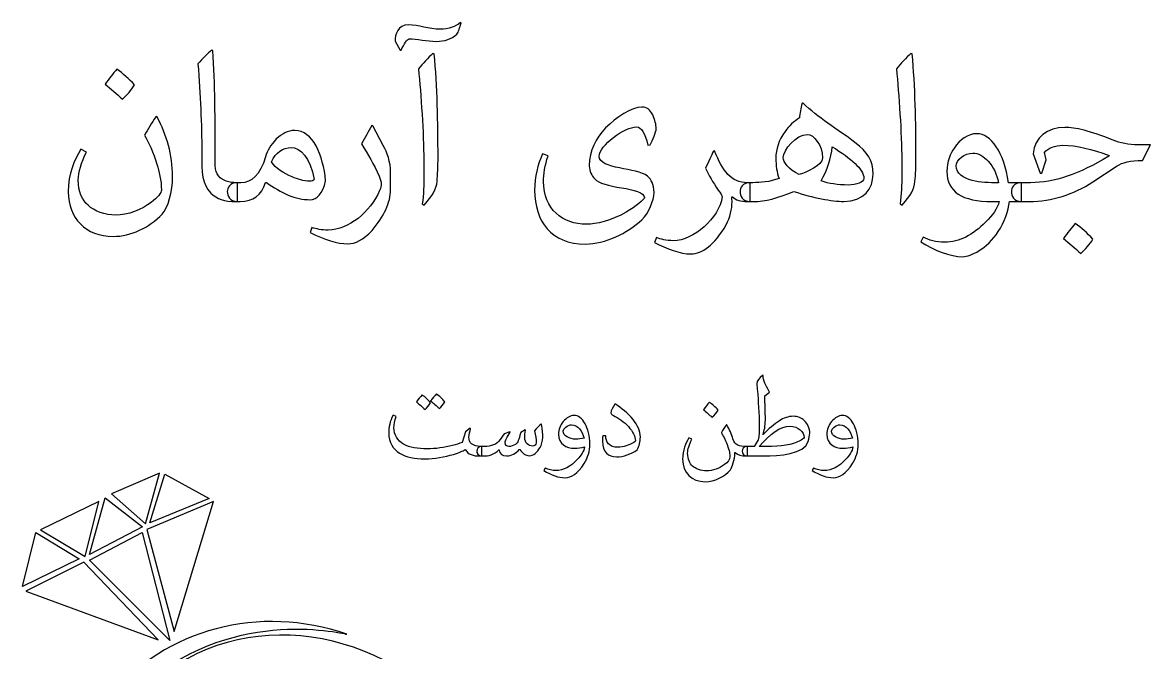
# Model space of a CAD drawing. Header units: millimetres. Extents: x -16 to 19.5, y -17.4 to 19.4.
# Drawn here: x -16.03 to 18.44, y 0.15 to 19.39 of the extents above; entities that cross this region are included whole.
import ezdxf

# ---------------------------------------------------------------- set-up
doc = ezdxf.new("R2010")
doc.units = ezdxf.units.MM
doc.header["$MEASUREMENT"] = 0
doc.layers.add('Layer 1', color=7, linetype='Continuous')

msp = doc.modelspace()

# ---------------------------------------------------------------- linework, layer by layer
at = {"layer": 'Layer 1', "color": 250}
for points, knots in [([(-2.6212, 19.3684), (-2.666, 19.2428), (-2.7062, 19.1126), (-2.751, 19.0322), (-2.9214, 18.8886), (-3.1277, 18.8167), (-3.3789, 18.8167), (-3.6615, 18.8167), (-3.9843, 18.8932), (-4.2083, 18.8932), (-4.2803, 18.8932), (-4.3607, 18.7316), (-4.4595, 18.5478), (-4.4595, 18.5478), (-4.4909, 18.5478), (-4.4909, 18.5478), (-4.4909, 18.5478), (-4.6433, 18.8212), (-4.6433, 18.8212), (-4.6433, 19.0322), (-4.5537, 19.319), (-4.2355, 19.319), (-3.9257, 19.319), (-3.6029, 19.1846), (-3.2625, 19.1846), (-3.1411, 19.1846), (-3.0201, 19.198), (-2.8946, 19.2474), (-2.8141, 19.2788), (-2.7242, 19.3282), (-2.6434, 19.3906), (-2.6434, 19.3906), (-2.6212, 19.3684), (-2.6212, 19.3684)], [0, 0, 0, 0, 0.0909091, 0.0909091, 0.0909091, 0.1818182, 0.1818182, 0.1818182, 0.2727273, 0.2727273, 0.2727273, 0.3636364, 0.3636364, 0.3636364, 0.4545455, 0.4545455, 0.4545455, 0.5454545, 0.5454545, 0.5454545, 0.6363636, 0.6363636, 0.6363636, 0.7272727, 0.7272727, 0.7272727, 0.8181818, 0.8181818, 0.8181818, 0.9090909, 0.9090909, 0.9090909, 1, 1, 1, 1]), ([(-9.4558, 13.9248), (-9.4558, 13.9248), (-9.5052, 13.9248), (-9.5052, 13.9248), (-9.8593, 13.9248), (-10.0879, 13.9968), (-10.2717, 14.1806), (-10.5451, 14.4586), (-10.5497, 14.7768), (-10.5497, 15.4361), (-10.5497, 16.2877), (-10.5991, 17.1803), (-10.6665, 18.1306), (-10.5141, 18.2968), (-10.3748, 18.4446), (-10.2449, 18.5476), (-10.2449, 18.5476), (-10.2135, 18.53), (-10.2135, 18.53), (-10.1419, 17.5479), (-10.1419, 16.3865), (-10.1419, 15.2834), (-10.1419, 15.2834), (-10.1419, 15.028), (-10.1419, 15.028), (-10.1419, 14.7408), (-9.9803, 14.611), (-9.8054, 14.5482), (-9.6932, 14.5076), (-9.5768, 14.4988), (-9.5186, 14.4988), (-9.5186, 14.4988), (-9.4558, 14.4988), (-9.4558, 14.4988), (-9.4558, 14.4988), (-9.4558, 13.9248), (-9.4558, 13.9248)], [0, 0, 0, 0, 0.0833333, 0.0833333, 0.0833333, 0.1666667, 0.1666667, 0.1666667, 0.25, 0.25, 0.25, 0.3333333, 0.3333333, 0.3333333, 0.4166667, 0.4166667, 0.4166667, 0.5, 0.5, 0.5, 0.5833333, 0.5833333, 0.5833333, 0.6666667, 0.6666667, 0.6666667, 0.75, 0.75, 0.75, 0.8333333, 0.8333333, 0.8333333, 0.9166667, 0.9166667, 0.9166667, 1, 1, 1, 1]), ([(-3.8139, 13.8485), (-3.7691, 14.1311), (-3.7645, 14.4496), (-3.7645, 14.7452), (-3.7645, 14.7452), (-3.7645, 15.1848), (-3.7645, 15.1848), (-3.7645, 16.0054), (-3.8541, 17.1981), (-3.9257, 17.9739), (-3.8005, 18.1351), (-3.6255, 18.3238), (-3.4865, 18.4494), (-3.4865, 18.4494), (-3.4463, 18.4357), (-3.4463, 18.4357), (-3.3518, 17.4581), (-3.3295, 16.3239), (-3.3295, 15.279), (-3.3295, 15.0056), (-3.3384, 14.7364), (-3.3609, 14.5392), (-3.3743, 14.2926), (-3.4953, 14.1043), (-3.7553, 13.8171), (-3.7553, 13.8171), (-3.8139, 13.8485), (-3.8139, 13.8485)], [0, 0, 0, 0, 0.1111111, 0.1111111, 0.1111111, 0.2222222, 0.2222222, 0.2222222, 0.3333333, 0.3333333, 0.3333333, 0.4444444, 0.4444444, 0.4444444, 0.5555556, 0.5555556, 0.5555556, 0.6666667, 0.6666667, 0.6666667, 0.7777778, 0.7777778, 0.7777778, 0.8888889, 0.8888889, 0.8888889, 1, 1, 1, 1]), ([(10.7931, 13.8485), (10.8379, 14.1311), (10.8424, 14.4496), (10.8424, 14.7452), (10.8424, 14.7452), (10.8424, 15.1848), (10.8424, 15.1848), (10.8424, 16.0054), (10.7528, 17.1981), (10.6809, 17.9739), (10.8065, 18.1351), (10.9811, 18.3238), (11.1204, 18.4494), (11.1204, 18.4494), (11.1606, 18.4357), (11.1606, 18.4357), (11.2548, 17.4581), (11.2771, 16.3239), (11.2771, 15.279), (11.2771, 15.0056), (11.2682, 14.7364), (11.2457, 14.5392), (11.2323, 14.2926), (11.1113, 14.1043), (10.8513, 13.8171), (10.8513, 13.8171), (10.7931, 13.8485), (10.7931, 13.8485)], [0, 0, 0, 0, 0.1111111, 0.1111111, 0.1111111, 0.2222222, 0.2222222, 0.2222222, 0.3333333, 0.3333333, 0.3333333, 0.4444444, 0.4444444, 0.4444444, 0.5555556, 0.5555556, 0.5555556, 0.6666667, 0.6666667, 0.6666667, 0.7777778, 0.7777778, 0.7777778, 0.8888889, 0.8888889, 0.8888889, 1, 1, 1, 1]), ([(-13.1423, 17.9694), (-12.9585, 17.8349), (-12.779, 17.6734), (-12.6043, 17.4896), (-12.7028, 17.3284), (-12.8238, 17.1802), (-12.9762, 17.0504), (-13.1511, 17.2162), (-13.3261, 17.3594), (-13.5053, 17.5122), (-13.3843, 17.6734), (-13.2633, 17.8304), (-13.1423, 17.9694)], [0, 0, 0, 0, 0.25, 0.25, 0.25, 0.5, 0.5, 0.5, 0.75, 0.75, 0.75, 1, 1, 1, 1]), ([(6.2947, 14.4989), (6.5145, 14.4989), (6.815, 14.5211), (7.093, 14.6287), (7.0214, 14.8171), (6.9946, 15.0323), (6.9946, 15.2429), (6.9946, 15.5167), (7.0796, 15.7858), (7.2768, 16.0592), (7.4024, 16.2296), (7.5414, 16.3774), (7.7164, 16.4762), (7.7298, 16.6198), (7.7566, 16.7722), (7.7972, 16.9246), (7.7972, 16.9246), (7.8331, 16.9246), (7.8331, 16.9246), (8.2589, 16.5076), (8.8911, 16.122), (9.4111, 15.7276), (9.8016, 15.4316), (9.9671, 15.1625), (9.9671, 14.7635), (9.9671, 14.3193), (9.6891, 13.9249), (9.0749, 13.9249), (8.7027, 13.9249), (8.1334, 14.0413), (7.546, 14.2297), (7.0482, 14.0234), (6.6626, 13.9249), (6.3173, 13.9249), (6.3173, 13.9249), (6.2142, 13.9249), (6.2142, 13.9249), (5.9676, 13.9249), (5.9003, 14.1041), (5.9003, 14.2251), (5.9003, 14.3327), (5.9719, 14.4989), (6.2142, 14.4989), (6.2142, 14.4989), (6.2947, 14.4989), (6.2947, 14.4989)], [0, 0, 0, 0, 0.0666667, 0.0666667, 0.0666667, 0.1333333, 0.1333333, 0.1333333, 0.2, 0.2, 0.2, 0.2666667, 0.2666667, 0.2666667, 0.3333333, 0.3333333, 0.3333333, 0.4, 0.4, 0.4, 0.4666667, 0.4666667, 0.4666667, 0.5333333, 0.5333333, 0.5333333, 0.6, 0.6, 0.6, 0.6666667, 0.6666667, 0.6666667, 0.7333333, 0.7333333, 0.7333333, 0.8, 0.8, 0.8, 0.8666667, 0.8666667, 0.8666667, 0.9333333, 0.9333333, 0.9333333, 1, 1, 1, 1]), ([(3.0874, 15.6422), (3.0024, 16.0235), (2.8726, 16.2027), (2.7466, 16.2027), (2.5498, 16.2027), (2.2714, 16.0726), (2.034, 15.8845), (1.7829, 15.687), (1.5945, 15.4672), (1.5945, 15.306), (1.5945, 14.907), (2.76, 14.956), (3.074, 14.7006), (3.1908, 14.593), (3.2712, 14.4494), (3.2712, 14.1983), (3.2712, 13.9605), (3.11, 13.5661), (2.9036, 13.3689), (2.4644, 12.9561), (1.7783, 12.6245), (1.173, 12.6245), (0.128, 12.6245), (-0.3785, 13.3283), (-0.3785, 14.2699), (-0.3785, 14.6869), (-0.2844, 15.046), (-0.1408, 15.3776), (-0.1408, 15.3776), (0.0342, 15.3194), (0.0342, 15.3194), (-0.0646, 15.0188), (-0.1048, 14.7634), (-0.1048, 14.5345), (-0.1048, 13.6871), (0.4734, 13.2299), (1.2135, 13.2299), (1.4915, 13.2299), (1.9709, 13.3375), (2.4238, 13.6021), (2.711, 13.7725), (2.9798, 13.9831), (2.9798, 14.0505), (2.9798, 14.1849), (2.6528, 14.2882), (2.2806, 14.3418), (1.8858, 14.4001), (1.5765, 14.4854), (1.4601, 14.6152), (1.3659, 14.7186), (1.294, 14.8438), (1.294, 15.0188), (1.294, 15.4718), (1.4869, 15.8528), (1.7917, 16.1714), (2.1056, 16.4941), (2.5946, 16.8081), (2.9036, 16.8081), (3.0472, 16.8081), (3.1505, 16.7365), (3.231, 16.5703), (3.3026, 16.4179), (3.3386, 16.2698), (3.3386, 16.1488), (3.3386, 16.0412), (3.231, 15.808), (3.1548, 15.651), (3.1548, 15.651), (3.0874, 15.6422), (3.0874, 15.6422)], [0, 0, 0, 0, 0.0434783, 0.0434783, 0.0434783, 0.0869565, 0.0869565, 0.0869565, 0.1304348, 0.1304348, 0.1304348, 0.173913, 0.173913, 0.173913, 0.2173913, 0.2173913, 0.2173913, 0.2608696, 0.2608696, 0.2608696, 0.3043478, 0.3043478, 0.3043478, 0.3478261, 0.3478261, 0.3478261, 0.3913043, 0.3913043, 0.3913043, 0.4347826, 0.4347826, 0.4347826, 0.4782609, 0.4782609, 0.4782609, 0.5217391, 0.5217391, 0.5217391, 0.5652174, 0.5652174, 0.5652174, 0.6086957, 0.6086957, 0.6086957, 0.6521739, 0.6521739, 0.6521739, 0.6956522, 0.6956522, 0.6956522, 0.7391304, 0.7391304, 0.7391304, 0.7826087, 0.7826087, 0.7826087, 0.826087, 0.826087, 0.826087, 0.8695652, 0.8695652, 0.8695652, 0.9130435, 0.9130435, 0.9130435, 0.9565217, 0.9565217, 0.9565217, 1, 1, 1, 1]), ([(-11.9224, 16.5212), (-11.6134, 15.9335), (-11.443, 15.3641), (-11.443, 14.6825), (-11.443, 14.2341), (-11.582, 13.7276), (-11.7612, 13.5392), (-12.1468, 13.131), (-12.7253, 12.8576), (-13.2542, 12.8576), (-14.0973, 12.8576), (-14.6311, 13.4182), (-14.6311, 14.2162), (-14.6311, 14.7859), (-14.4515, 15.1803), (-14.2451, 15.5211), (-14.2451, 15.5211), (-14.0751, 15.4269), (-14.0751, 15.4269), (-14.2275, 15.1397), (-14.3259, 14.7947), (-14.3259, 14.5887), (-14.3259, 14.2073), (-14.2007, 13.9696), (-14.0257, 13.8083), (-13.8327, 13.6288), (-13.5145, 13.5078), (-13.1783, 13.5078), (-12.8192, 13.5078), (-12.3754, 13.6782), (-12.0928, 13.8979), (-11.8956, 14.0503), (-11.7834, 14.1848), (-11.7834, 14.2701), (-11.7834, 14.5795), (-11.8554, 14.8395), (-11.9224, 15.0639), (-12.0304, 15.4181), (-12.156, 15.7137), (-12.2992, 15.9472), (-12.1916, 16.1353), (-12.084, 16.3236), (-11.9538, 16.512), (-11.9538, 16.512), (-11.9224, 16.5212), (-11.9224, 16.5212)], [0, 0, 0, 0, 0.0666667, 0.0666667, 0.0666667, 0.1333333, 0.1333333, 0.1333333, 0.2, 0.2, 0.2, 0.2666667, 0.2666667, 0.2666667, 0.3333333, 0.3333333, 0.3333333, 0.4, 0.4, 0.4, 0.4666667, 0.4666667, 0.4666667, 0.5333333, 0.5333333, 0.5333333, 0.6, 0.6, 0.6, 0.6666667, 0.6666667, 0.6666667, 0.7333333, 0.7333333, 0.7333333, 0.8, 0.8, 0.8, 0.8666667, 0.8666667, 0.8666667, 0.9333333, 0.9333333, 0.9333333, 1, 1, 1, 1]), ([(-5.3209, 16.2385), (-5.3209, 16.2385), (-5.0024, 15.6332), (-5.0024, 15.6332), (-4.886, 15.4088), (-4.7784, 15.1668), (-4.7784, 14.7812), (-4.7784, 14.7812), (-4.7784, 14.288), (-4.7784, 14.288), (-4.7784, 13.889), (-4.9935, 13.4629), (-5.3432, 13.0413), (-5.6169, 12.7545), (-5.8589, 12.6335), (-6.0833, 12.6335), (-6.4149, 12.6335), (-6.7962, 12.7545), (-7.2355, 12.9785), (-7.2355, 12.9785), (-7.1864, 13.1309), (-7.1864, 13.1309), (-7.0474, 13.0861), (-6.8858, 13.0505), (-6.6883, 13.0505), (-6.0561, 13.0551), (-5.4105, 13.5976), (-5.1146, 14.2612), (-5.0786, 14.3374), (-5.0652, 14.409), (-5.0652, 14.4584), (-5.0652, 14.5346), (-5.1011, 14.62), (-5.128, 14.6958), (-5.2895, 15.055), (-5.4687, 15.382), (-5.6663, 15.6825), (-5.5629, 15.8755), (-5.4599, 16.0593), (-5.3477, 16.2431), (-5.3477, 16.2431), (-5.3209, 16.2385), (-5.3209, 16.2385)], [0, 0, 0, 0, 0.0714286, 0.0714286, 0.0714286, 0.1428571, 0.1428571, 0.1428571, 0.2142857, 0.2142857, 0.2142857, 0.2857143, 0.2857143, 0.2857143, 0.3571429, 0.3571429, 0.3571429, 0.4285714, 0.4285714, 0.4285714, 0.5, 0.5, 0.5, 0.5714286, 0.5714286, 0.5714286, 0.6428571, 0.6428571, 0.6428571, 0.7142857, 0.7142857, 0.7142857, 0.7857143, 0.7857143, 0.7857143, 0.8571429, 0.8571429, 0.8571429, 0.9285714, 0.9285714, 0.9285714, 1, 1, 1, 1]), ([(-9.357, 14.4989), (-9.025, 14.4989), (-8.765, 14.7275), (-8.6034, 15.2926), (-8.5544, 15.4718), (-8.4376, 15.6556), (-8.2718, 15.8348), (-8.106, 15.9872), (-7.9219, 16.0952), (-7.7067, 16.0952), (-7.1599, 16.0952), (-6.8371, 15.3417), (-6.7651, 14.5571), (-6.8593, 14.1489), (-7.0251, 13.9785), (-7.2406, 13.9785), (-7.6844, 13.9785), (-8.1282, 14.1803), (-8.5724, 14.5077), (-8.5724, 14.5077), (-8.6034, 14.5077), (-8.6034, 14.5077), (-8.7202, 14.1129), (-8.976, 13.9249), (-9.3792, 13.9249), (-9.3792, 13.9249), (-9.4557, 13.9249), (-9.4557, 13.9249), (-9.7023, 13.9249), (-9.7693, 14.1041), (-9.7693, 14.2251), (-9.7693, 14.3327), (-9.6977, 14.4989), (-9.4557, 14.4989), (-9.4557, 14.4989), (-9.357, 14.4989), (-9.357, 14.4989)], [0, 0, 0, 0, 0.0833333, 0.0833333, 0.0833333, 0.1666667, 0.1666667, 0.1666667, 0.25, 0.25, 0.25, 0.3333333, 0.3333333, 0.3333333, 0.4166667, 0.4166667, 0.4166667, 0.5, 0.5, 0.5, 0.5833333, 0.5833333, 0.5833333, 0.6666667, 0.6666667, 0.6666667, 0.75, 0.75, 0.75, 0.8333333, 0.8333333, 0.8333333, 0.9166667, 0.9166667, 0.9166667, 1, 1, 1, 1]), ([(8.4205, 15.2609), (8.4205, 15.6377), (8.1513, 15.9739), (7.9584, 15.9739), (7.6222, 15.9739), (7.2182, 15.4987), (7.2182, 15.2655), (7.2182, 15.1219), (7.3844, 14.9113), (7.7118, 14.7455), (7.9316, 14.8217), (8.4205, 15.0147), (8.4205, 15.2609)], [0, 0, 0, 0, 0.25, 0.25, 0.25, 0.5, 0.5, 0.5, 0.75, 0.75, 0.75, 1, 1, 1, 1]), ([(14.5062, 14.4988), (14.5062, 14.4988), (14.5062, 13.9248), (14.5062, 13.9248), (14.5062, 13.9248), (14.1337, 13.9248), (14.1337, 13.9248), (14.1115, 13.6422), (13.9813, 13.288), (13.7929, 13.0058), (13.4479, 12.4809), (12.9501, 12.2389), (12.7127, 12.2389), (12.3046, 12.2389), (11.8516, 12.4273), (11.4212, 12.6915), (11.4212, 12.6915), (11.4971, 12.8396), (11.4971, 12.8396), (11.6724, 12.7455), (11.8876, 12.6781), (12.1567, 12.6781), (12.6094, 12.6781), (13.0175, 12.9024), (13.4031, 13.2972), (13.6183, 13.5166), (13.7661, 13.6962), (13.8243, 13.9248), (13.8243, 13.9248), (13.6049, 13.9248), (13.6049, 13.9248), (12.6898, 13.9248), (12.2238, 14.2162), (12.2238, 14.8441), (12.2238, 15.1489), (12.3222, 15.3821), (12.4524, 15.5659), (12.6228, 15.8125), (12.8605, 15.9963), (13.1428, 15.9963), (13.5552, 15.9963), (13.9813, 15.4181), (14.1069, 14.4988), (14.1069, 14.4988), (14.5062, 14.4988), (14.5062, 14.4988)], [0, 0, 0, 0, 0.0666667, 0.0666667, 0.0666667, 0.1333333, 0.1333333, 0.1333333, 0.2, 0.2, 0.2, 0.2666667, 0.2666667, 0.2666667, 0.3333333, 0.3333333, 0.3333333, 0.4, 0.4, 0.4, 0.4666667, 0.4666667, 0.4666667, 0.5333333, 0.5333333, 0.5333333, 0.6, 0.6, 0.6, 0.6666667, 0.6666667, 0.6666667, 0.7333333, 0.7333333, 0.7333333, 0.8, 0.8, 0.8, 0.8666667, 0.8666667, 0.8666667, 0.9333333, 0.9333333, 0.9333333, 1, 1, 1, 1]), ([(14.78, 14.4988), (15.5064, 14.4988), (16.2508, 14.7545), (17.1743, 15.3105), (17.1743, 15.3105), (17.1789, 15.3285), (17.1789, 15.3285), (16.6586, 15.5211), (16.1837, 15.6421), (15.771, 15.6421), (15.5156, 15.6421), (15.3272, 15.5613), (15.2013, 15.4177), (15.2013, 15.4177), (15.2556, 15.1937), (15.2556, 15.1937), (15.2556, 15.1937), (15.1208, 14.7902), (15.1208, 14.7902), (15.1208, 14.7902), (15.076, 14.7902), (15.076, 14.7902), (15.076, 14.7902), (14.8562, 15.3821), (14.8562, 15.3821), (14.8919, 15.8799), (15.2912, 16.1893), (15.8296, 16.1893), (16.1298, 16.1893), (16.6004, 16.0817), (17.3003, 15.7991), (17.5151, 15.7137), (17.7843, 15.6601), (18.0665, 15.6555), (18.0665, 15.6555), (18.4302, 15.6601), (18.4302, 15.6601), (18.4302, 15.6601), (18.4436, 15.6513), (18.4436, 15.6513), (18.4436, 15.6513), (18.2059, 15.1803), (18.2059, 15.1803), (17.8294, 15.1895), (17.5783, 15.1087), (17.4301, 15.0145), (17.4301, 15.0145), (16.6815, 14.5256), (16.6815, 14.5256), (16.0804, 14.1354), (15.439, 13.9248), (14.7398, 13.9248), (14.7398, 13.9248), (14.5066, 13.9248), (14.5066, 13.9248), (14.2597, 13.9248), (14.1927, 14.104), (14.1927, 14.2254), (14.1927, 14.333), (14.2643, 14.4988), (14.5066, 14.4988), (14.5066, 14.4988), (14.78, 14.4988), (14.78, 14.4988)], [0, 0, 0, 0, 0.047619, 0.047619, 0.047619, 0.0952381, 0.0952381, 0.0952381, 0.1428571, 0.1428571, 0.1428571, 0.1904762, 0.1904762, 0.1904762, 0.2380952, 0.2380952, 0.2380952, 0.2857143, 0.2857143, 0.2857143, 0.3333333, 0.3333333, 0.3333333, 0.3809524, 0.3809524, 0.3809524, 0.4285714, 0.4285714, 0.4285714, 0.4761905, 0.4761905, 0.4761905, 0.5238095, 0.5238095, 0.5238095, 0.5714286, 0.5714286, 0.5714286, 0.6190476, 0.6190476, 0.6190476, 0.6666667, 0.6666667, 0.6666667, 0.7142857, 0.7142857, 0.7142857, 0.7619048, 0.7619048, 0.7619048, 0.8095238, 0.8095238, 0.8095238, 0.8571429, 0.8571429, 0.8571429, 0.9047619, 0.9047619, 0.9047619, 0.952381, 0.952381, 0.952381, 1, 1, 1, 1]), ([(-7.7874, 14.6781), (-7.6171, 14.6065), (-7.4333, 14.5479), (-7.254, 14.5479), (-7.1867, 14.5479), (-7.1285, 14.5571), (-7.1105, 14.5973), (-7.2406, 15.2743), (-7.5366, 15.5748), (-7.8188, 15.5748), (-8.0743, 15.5748), (-8.2898, 15.4316), (-8.4196, 15.1353), (-8.2852, 14.9338), (-8.0566, 14.7903), (-7.7874, 14.6781)], [0, 0, 0, 0, 0.2, 0.2, 0.2, 0.4, 0.4, 0.4, 0.6, 0.6, 0.6, 0.8, 0.8, 0.8, 1, 1, 1, 1]), ([(9.2093, 14.4269), (9.4605, 14.4269), (9.6849, 14.5123), (9.6849, 14.6287), (9.6849, 14.9201), (9.2859, 15.2387), (8.7207, 15.5975), (8.6851, 15.2387), (8.5726, 14.8979), (8.3757, 14.5525), (8.6174, 14.4717), (8.8819, 14.4269), (9.2093, 14.4269)], [0, 0, 0, 0, 0.25, 0.25, 0.25, 0.5, 0.5, 0.5, 0.75, 0.75, 0.75, 1, 1, 1, 1]), ([(5.1238, 15.4673), (5.3796, 14.8528), (5.6128, 14.4986), (6.1327, 14.4986), (6.1327, 14.4986), (6.2135, 14.4986), (6.2135, 14.4986), (6.2135, 14.4986), (6.2135, 13.9247), (6.2135, 13.9247), (6.2135, 13.9247), (6.1193, 13.9247), (6.1193, 13.9247), (5.9221, 13.9247), (5.7786, 13.9652), (5.6664, 14.0682), (5.6664, 14.0682), (5.6484, 14.0682), (5.6484, 14.0682), (5.653, 14.0146), (5.6576, 13.9606), (5.6576, 13.9112), (5.6576, 13.7006), (5.5993, 13.4315), (5.4783, 13.2163), (5.1238, 12.5933), (4.7382, 12.3241), (4.4066, 12.3241), (4.0704, 12.3241), (3.6577, 12.4765), (3.2855, 12.6737), (3.2855, 12.6737), (3.3525, 12.8261), (3.3525, 12.8261), (3.4739, 12.7679), (3.6397, 12.7277), (3.8683, 12.7277), (4.4694, 12.7277), (5.2586, 13.4092), (5.357, 14.0728), (5.3348, 14.1264), (5.2942, 14.1984), (5.236, 14.2746), (5.061, 14.5212), (4.9492, 14.7276), (4.8458, 14.9428), (4.9358, 15.1491), (5.0162, 15.3149), (5.0924, 15.4628), (5.0924, 15.4628), (5.1238, 15.4673), (5.1238, 15.4673)], [0, 0, 0, 0, 0.0588235, 0.0588235, 0.0588235, 0.1176471, 0.1176471, 0.1176471, 0.1764706, 0.1764706, 0.1764706, 0.2352941, 0.2352941, 0.2352941, 0.2941176, 0.2941176, 0.2941176, 0.3529412, 0.3529412, 0.3529412, 0.4117647, 0.4117647, 0.4117647, 0.4705882, 0.4705882, 0.4705882, 0.5294118, 0.5294118, 0.5294118, 0.5882353, 0.5882353, 0.5882353, 0.6470588, 0.6470588, 0.6470588, 0.7058824, 0.7058824, 0.7058824, 0.7647059, 0.7647059, 0.7647059, 0.8235294, 0.8235294, 0.8235294, 0.8823529, 0.8823529, 0.8823529, 0.9411765, 0.9411765, 0.9411765, 1, 1, 1, 1]), ([(13.4881, 15.1535), (13.3449, 15.3151), (13.1787, 15.4043), (13.0129, 15.4043), (12.7618, 15.4043), (12.5064, 15.1895), (12.5064, 15.0099), (12.5064, 14.7813), (12.717, 14.6466), (12.9953, 14.5658), (13.2415, 14.4988), (13.5104, 14.4988), (13.8021, 14.4988), (13.7527, 14.7499), (13.6409, 14.9874), (13.4881, 15.1535)], [0, 0, 0, 0, 0.2, 0.2, 0.2, 0.4, 0.4, 0.4, 0.6, 0.6, 0.6, 0.8, 0.8, 0.8, 1, 1, 1, 1]), ([(16.1478, 13.2566), (16.3316, 13.1222), (16.5108, 12.9607), (16.6857, 12.7769), (16.587, 12.6156), (16.466, 12.4675), (16.3136, 12.3376), (16.1389, 12.5035), (15.964, 12.6467), (15.7844, 12.7994), (15.9054, 12.9607), (16.0264, 13.1176), (16.1478, 13.2566)], [0, 0, 0, 0, 0.25, 0.25, 0.25, 0.5, 0.5, 0.5, 0.75, 0.75, 0.75, 1, 1, 1, 1]), ([(6.3309, 6.4403), (6.3309, 6.4403), (6.453, 6.646), (6.453, 6.646), (6.4822, 6.7614), (6.4872, 6.863), (6.4872, 7.0958), (6.4872, 7.4034), (6.4554, 7.8758), (6.43, 8.1337), (6.4237, 8.2039), (6.4166, 8.285), (6.4166, 8.3552), (6.4166, 8.4568), (6.4801, 8.5291), (6.593, 8.6152), (6.593, 8.6152), (6.6089, 8.5993), (6.6089, 8.5993), (6.6089, 8.4684), (6.6745, 8.3055), (6.8012, 8.1044), (6.8012, 8.1044), (6.654, 7.989), (6.654, 7.989), (6.6653, 7.7449), (6.6745, 7.5008), (6.6745, 7.2563), (6.6745, 7.0577), (6.6452, 6.9243), (6.5955, 6.8044), (6.5955, 6.8044), (6.6047, 6.8044), (6.6047, 6.8044), (6.7715, 6.9737), (6.9525, 7.1321), (7.1021, 7.227), (7.2284, 7.3064), (7.3801, 7.3628), (7.5268, 7.3628), (7.6556, 7.3628), (7.7822, 7.3131), (7.8637, 7.2362), (7.9678, 7.1388), (8.0331, 7.0009), (8.0331, 6.8361), (8.0331, 6.7931), (8.0062, 6.6823), (7.9812, 6.5963), (7.8683, 6.205), (7.0791, 6.1511), (6.6318, 6.1511), (6.6318, 6.1511), (6.1228, 6.1511), (6.1228, 6.1511), (5.9986, 6.1511), (5.9647, 6.2414), (5.9647, 6.3024), (5.9647, 6.3567), (6.0011, 6.4403), (6.1228, 6.4403), (6.1228, 6.4403), (6.3309, 6.4403), (6.3309, 6.4403)], [0, 0, 0, 0, 0.047619, 0.047619, 0.047619, 0.0952381, 0.0952381, 0.0952381, 0.1428571, 0.1428571, 0.1428571, 0.1904762, 0.1904762, 0.1904762, 0.2380952, 0.2380952, 0.2380952, 0.2857143, 0.2857143, 0.2857143, 0.3333333, 0.3333333, 0.3333333, 0.3809524, 0.3809524, 0.3809524, 0.4285714, 0.4285714, 0.4285714, 0.4761905, 0.4761905, 0.4761905, 0.5238095, 0.5238095, 0.5238095, 0.5714286, 0.5714286, 0.5714286, 0.6190476, 0.6190476, 0.6190476, 0.6666667, 0.6666667, 0.6666667, 0.7142857, 0.7142857, 0.7142857, 0.7619048, 0.7619048, 0.7619048, 0.8095238, 0.8095238, 0.8095238, 0.8571429, 0.8571429, 0.8571429, 0.9047619, 0.9047619, 0.9047619, 0.952381, 0.952381, 0.952381, 1, 1, 1, 1]), ([(-3.727, 7.5686), (-3.8198, 7.6568), (-3.9009, 7.7291), (-3.9916, 7.8036), (-3.9326, 7.8851), (-3.8695, 7.9595), (-3.8127, 8.0184), (-3.7203, 7.9461), (-3.6434, 7.8713), (-3.5552, 7.7764), (-3.6183, 7.6861), (-3.6638, 7.6272), (-3.727, 7.5686)], [0, 0, 0, 0, 0.25, 0.25, 0.25, 0.5, 0.5, 0.5, 0.75, 0.75, 0.75, 1, 1, 1, 1]), ([(-3.2906, 7.5979), (-3.3834, 7.6861), (-3.4649, 7.7584), (-3.5552, 7.8332), (-3.4963, 7.9143), (-3.4331, 7.9891), (-3.3767, 8.0477), (-3.2839, 7.9754), (-3.207, 7.9009), (-3.1188, 7.8057), (-3.1819, 7.7154), (-3.2274, 7.6568), (-3.2906, 7.5979)], [0, 0, 0, 0, 0.25, 0.25, 0.25, 0.5, 0.5, 0.5, 0.75, 0.75, 0.75, 1, 1, 1, 1]), ([(1.7956, 6.7659), (1.8026, 6.5715), (1.8837, 6.4177), (2.1666, 6.4177), (2.343, 6.4177), (2.4919, 6.472), (2.657, 6.5648), (2.6863, 6.5807), (2.7021, 6.6008), (2.7021, 6.6188), (2.7021, 6.7412), (2.6231, 6.9014), (2.4898, 7.0485), (2.361, 7.1864), (2.1888, 7.3085), (2.0283, 7.39), (1.974, 7.4171), (1.956, 7.4464), (1.956, 7.4736), (1.956, 7.53), (2.0195, 7.6479), (2.0714, 7.7311), (2.0714, 7.7311), (2.0894, 7.7336), (2.0894, 7.7336), (2.2728, 7.6203), (2.4785, 7.4531), (2.6298, 7.2658), (2.7677, 7.0936), (2.8535, 6.9197), (2.8535, 6.7296), (2.8535, 6.5895), (2.8171, 6.4562), (2.7586, 6.3341), (2.5575, 6.2142), (2.343, 6.1239), (2.1303, 6.1239), (1.8724, 6.1239), (1.6961, 6.266), (1.6961, 6.6008), (1.6961, 6.6371), (1.6961, 6.6936), (1.7074, 6.7659), (1.7074, 6.7659), (1.7956, 6.7659), (1.7956, 6.7659)], [0, 0, 0, 0, 0.0666667, 0.0666667, 0.0666667, 0.1333333, 0.1333333, 0.1333333, 0.2, 0.2, 0.2, 0.2666667, 0.2666667, 0.2666667, 0.3333333, 0.3333333, 0.3333333, 0.4, 0.4, 0.4, 0.4666667, 0.4666667, 0.4666667, 0.5333333, 0.5333333, 0.5333333, 0.6, 0.6, 0.6, 0.6666667, 0.6666667, 0.6666667, 0.7333333, 0.7333333, 0.7333333, 0.8, 0.8, 0.8, 0.8666667, 0.8666667, 0.8666667, 0.9333333, 0.9333333, 0.9333333, 1, 1, 1, 1]), ([(4.9639, 7.7946), (5.0567, 7.7269), (5.1474, 7.6454), (5.2356, 7.5526), (5.1855, 7.4711), (5.1244, 7.3967), (5.0475, 7.3311), (4.9593, 7.4147), (4.8711, 7.487), (4.7808, 7.5639), (4.8419, 7.6454), (4.9029, 7.7244), (4.9639, 7.7946)], [0, 0, 0, 0, 0.25, 0.25, 0.25, 0.5, 0.5, 0.5, 0.75, 0.75, 0.75, 1, 1, 1, 1]), ([(-1.986, 6.1508), (-1.986, 6.1508), (-2.0382, 6.1508), (-2.0382, 6.1508), (-2.2598, 6.1508), (-2.4132, 6.1938), (-2.4993, 6.3477), (-2.5737, 6.3025), (-2.6891, 6.2482), (-2.8521, 6.2009), (-3.1142, 6.124), (-3.449, 6.0605), (-3.7291, 6.0605), (-4.0388, 6.0605), (-4.3055, 6.1081), (-4.5045, 6.2348), (-4.7059, 6.3635), (-4.8368, 6.5713), (-4.8368, 6.8475), (-4.8368, 7.0306), (-4.8008, 7.2113), (-4.7035, 7.3943), (-4.7035, 7.3943), (-4.6131, 7.3559), (-4.6131, 7.3559), (-4.6562, 7.2271), (-4.6788, 7.1118), (-4.6788, 7.0123), (-4.6788, 6.802), (-4.5588, 6.6211), (-4.3803, 6.5128), (-4.1948, 6.402), (-3.9439, 6.3681), (-3.6614, 6.3681), (-3.3968, 6.3681), (-3.1392, 6.4087), (-2.8881, 6.4672), (-2.784, 6.4923), (-2.6824, 6.5262), (-2.5896, 6.5671), (-2.5896, 6.5671), (-2.4901, 6.8835), (-2.4901, 6.8835), (-2.4901, 6.8835), (-2.3455, 6.9964), (-2.3455, 6.9964), (-2.3455, 6.9964), (-2.3321, 6.9805), (-2.3321, 6.9805), (-2.3568, 6.9082), (-2.3839, 6.7999), (-2.3839, 6.7276), (-2.3839, 6.6369), (-2.366, 6.5713), (-2.307, 6.5262), (-2.2323, 6.4672), (-2.1465, 6.4404), (-2.0266, 6.4404), (-2.0266, 6.4404), (-1.986, 6.4404), (-1.986, 6.4404), (-1.986, 6.4404), (-1.986, 6.1508), (-1.986, 6.1508)], [0, 0, 0, 0, 0.047619, 0.047619, 0.047619, 0.0952381, 0.0952381, 0.0952381, 0.1428571, 0.1428571, 0.1428571, 0.1904762, 0.1904762, 0.1904762, 0.2380952, 0.2380952, 0.2380952, 0.2857143, 0.2857143, 0.2857143, 0.3333333, 0.3333333, 0.3333333, 0.3809524, 0.3809524, 0.3809524, 0.4285714, 0.4285714, 0.4285714, 0.4761905, 0.4761905, 0.4761905, 0.5238095, 0.5238095, 0.5238095, 0.5714286, 0.5714286, 0.5714286, 0.6190476, 0.6190476, 0.6190476, 0.6666667, 0.6666667, 0.6666667, 0.7142857, 0.7142857, 0.7142857, 0.7619048, 0.7619048, 0.7619048, 0.8095238, 0.8095238, 0.8095238, 0.8571429, 0.8571429, 0.8571429, 0.9047619, 0.9047619, 0.9047619, 0.952381, 0.952381, 0.952381, 1, 1, 1, 1]), ([(0.8469, 6.3882), (0.5823, 6.3882), (0.3541, 6.5128), (0.3541, 6.8133), (0.3541, 6.9625), (0.4105, 7.0892), (0.4987, 7.2021), (0.6028, 7.3153), (0.7157, 7.3901), (0.8219, 7.3901), (0.9531, 7.3901), (1.0751, 7.297), (1.1633, 7.1343), (1.2494, 6.9784), (1.308, 6.7636), (1.308, 6.5128), (1.308, 6.3025), (1.2561, 6.1035), (1.1362, 5.918), (0.9351, 5.6128), (0.7428, 5.4883), (0.5552, 5.4883), (0.3474, 5.4883), (0.1325, 5.5564), (-0.0936, 5.7102), (-0.0936, 5.7102), (-0.0597, 5.7825), (-0.0597, 5.7825), (0.051, 5.7261), (0.1593, 5.7056), (0.2705, 5.7056), (0.4987, 5.7056), (0.727, 5.821), (0.9351, 6.0517), (1.0367, 6.1624), (1.1316, 6.2958), (1.1475, 6.4288), (1.0505, 6.402), (0.9485, 6.3882), (0.8469, 6.3882)], [0, 0, 0, 0, 0.0769231, 0.0769231, 0.0769231, 0.1538462, 0.1538462, 0.1538462, 0.2307692, 0.2307692, 0.2307692, 0.3076923, 0.3076923, 0.3076923, 0.3846154, 0.3846154, 0.3846154, 0.4615385, 0.4615385, 0.4615385, 0.5384615, 0.5384615, 0.5384615, 0.6153846, 0.6153846, 0.6153846, 0.6923077, 0.6923077, 0.6923077, 0.7692308, 0.7692308, 0.7692308, 0.8461538, 0.8461538, 0.8461538, 0.9230769, 0.9230769, 0.9230769, 1, 1, 1, 1]), ([(9.0477, 6.3882), (8.7831, 6.3882), (8.5549, 6.5128), (8.5549, 6.8133), (8.5549, 6.9625), (8.6113, 7.0892), (8.6995, 7.2021), (8.8036, 7.3153), (8.9164, 7.3901), (9.023, 7.3901), (9.1539, 7.3901), (9.2759, 7.297), (9.3641, 7.1343), (9.4502, 6.9784), (9.5088, 6.7636), (9.5088, 6.5128), (9.5088, 6.3025), (9.4569, 6.1035), (9.3373, 5.918), (9.1359, 5.6128), (8.9436, 5.4883), (8.7559, 5.4883), (8.5478, 5.4883), (8.3333, 5.5564), (8.1072, 5.7102), (8.1072, 5.7102), (8.141, 5.7825), (8.141, 5.7825), (8.2518, 5.7261), (8.3605, 5.7056), (8.4709, 5.7056), (8.6995, 5.7056), (8.9277, 5.821), (9.1359, 6.0517), (9.2375, 6.1624), (9.3327, 6.2958), (9.3482, 6.4288), (9.2509, 6.402), (9.1493, 6.3882), (9.0477, 6.3882)], [0, 0, 0, 0, 0.0769231, 0.0769231, 0.0769231, 0.1538462, 0.1538462, 0.1538462, 0.2307692, 0.2307692, 0.2307692, 0.3076923, 0.3076923, 0.3076923, 0.3846154, 0.3846154, 0.3846154, 0.4615385, 0.4615385, 0.4615385, 0.5384615, 0.5384615, 0.5384615, 0.6153846, 0.6153846, 0.6153846, 0.6923077, 0.6923077, 0.6923077, 0.7692308, 0.7692308, 0.7692308, 0.8461538, 0.8461538, 0.8461538, 0.9230769, 0.9230769, 0.9230769, 1, 1, 1, 1]), ([(-0.1652, 7.1185), (-0.138, 6.9492), (-0.1288, 6.8112), (-0.1288, 6.716), (-0.1288, 6.6144), (-0.1698, 6.4856), (-0.2103, 6.4063), (-0.2964, 6.2641), (-0.4139, 6.1575), (-0.5451, 6.1575), (-0.6425, 6.1575), (-0.7462, 6.2299), (-0.8277, 6.3456), (-0.8277, 6.3456), (-0.8457, 6.3456), (-0.8457, 6.3456), (-0.9473, 6.2348), (-1.0743, 6.1508), (-1.2415, 6.1508), (-1.3657, 6.1508), (-1.4447, 6.2098), (-1.4585, 6.3431), (-1.4585, 6.3431), (-1.4673, 6.3431), (-1.4673, 6.3431), (-1.6056, 6.1826), (-1.7954, 6.1508), (-1.9492, 6.1508), (-1.9492, 6.1508), (-1.9876, 6.1508), (-1.9876, 6.1508), (-2.1118, 6.1508), (-2.1457, 6.2415), (-2.1457, 6.3025), (-2.1457, 6.3565), (-2.1097, 6.4405), (-1.9876, 6.4405), (-1.9876, 6.4405), (-1.9107, 6.4405), (-1.9107, 6.4405), (-1.7047, 6.4426), (-1.5421, 6.4944), (-1.4334, 6.6507), (-1.4334, 6.6507), (-1.3092, 6.8292), (-1.3092, 6.8292), (-1.3092, 6.8292), (-1.1353, 6.8903), (-1.1353, 6.8903), (-1.1353, 6.8903), (-1.1262, 6.879), (-1.1262, 6.879), (-1.2165, 6.7343), (-1.28, 6.6211), (-1.28, 6.5534), (-1.28, 6.4832), (-1.2323, 6.4405), (-1.1621, 6.4405), (-1.0969, 6.4405), (-1.0221, 6.463), (-0.9611, 6.5061), (-0.882, 6.5646), (-0.8707, 6.6303), (-0.8005, 6.8652), (-0.8005, 6.8652), (-0.6651, 6.9446), (-0.6651, 6.9446), (-0.6651, 6.9446), (-0.6513, 6.9354), (-0.6513, 6.9354), (-0.6693, 6.8631), (-0.6806, 6.7774), (-0.6806, 6.7139), (-0.6806, 6.5421), (-0.5543, 6.4539), (-0.4456, 6.4539), (-0.3821, 6.4539), (-0.3257, 6.4877), (-0.3257, 6.5555), (-0.3257, 6.6437), (-0.3529, 6.7883), (-0.3821, 6.922), (-0.319, 6.9964), (-0.2513, 7.0645), (-0.1789, 7.1256), (-0.1789, 7.1256), (-0.1652, 7.1185), (-0.1652, 7.1185)], [0, 0, 0, 0, 0.0344828, 0.0344828, 0.0344828, 0.0689655, 0.0689655, 0.0689655, 0.1034483, 0.1034483, 0.1034483, 0.137931, 0.137931, 0.137931, 0.1724138, 0.1724138, 0.1724138, 0.2068966, 0.2068966, 0.2068966, 0.2413793, 0.2413793, 0.2413793, 0.2758621, 0.2758621, 0.2758621, 0.3103448, 0.3103448, 0.3103448, 0.3448276, 0.3448276, 0.3448276, 0.3793103, 0.3793103, 0.3793103, 0.4137931, 0.4137931, 0.4137931, 0.4482759, 0.4482759, 0.4482759, 0.4827586, 0.4827586, 0.4827586, 0.5172414, 0.5172414, 0.5172414, 0.5517241, 0.5517241, 0.5517241, 0.5862069, 0.5862069, 0.5862069, 0.6206897, 0.6206897, 0.6206897, 0.6551724, 0.6551724, 0.6551724, 0.6896552, 0.6896552, 0.6896552, 0.7241379, 0.7241379, 0.7241379, 0.7586207, 0.7586207, 0.7586207, 0.7931034, 0.7931034, 0.7931034, 0.8275862, 0.8275862, 0.8275862, 0.862069, 0.862069, 0.862069, 0.8965517, 0.8965517, 0.8965517, 0.9310345, 0.9310345, 0.9310345, 0.9655172, 0.9655172, 0.9655172, 1, 1, 1, 1]), ([(0.7474, 7.1051), (0.6412, 7.1051), (0.4941, 6.9876), (0.4941, 6.904), (0.4941, 6.7636), (0.6931, 6.6641), (0.8786, 6.6641), (0.9644, 6.6641), (1.0526, 6.6733), (1.1341, 6.6934), (1.073, 6.922), (0.9418, 7.1051), (0.7474, 7.1051)], [0, 0, 0, 0, 0.25, 0.25, 0.25, 0.5, 0.5, 0.5, 0.75, 0.75, 0.75, 1, 1, 1, 1]), ([(5.5019, 7.1049), (5.5859, 6.9402), (5.6331, 6.8245), (5.6854, 6.671), (5.7506, 6.472), (5.8727, 6.4403), (6.0921, 6.4403), (6.0921, 6.4403), (6.1239, 6.4403), (6.1239, 6.4403), (6.1239, 6.4403), (6.1239, 6.151), (6.1239, 6.151), (6.1239, 6.151), (6.0762, 6.151), (6.0762, 6.151), (5.9429, 6.151), (5.8388, 6.1828), (5.7531, 6.2526), (5.7531, 6.2526), (5.7464, 6.2526), (5.7464, 6.2526), (5.7351, 6.0244), (5.667, 5.8116), (5.606, 5.7305), (5.4501, 5.527), (5.1064, 5.3643), (4.8394, 5.3643), (4.4147, 5.3643), (4.1458, 5.6469), (4.1458, 6.0491), (4.1458, 6.3362), (4.2361, 6.5352), (4.3399, 6.707), (4.3399, 6.707), (4.4259, 6.6597), (4.4259, 6.6597), (4.349, 6.5151), (4.2993, 6.3408), (4.2993, 6.2367), (4.2993, 6.0448), (4.3628, 5.9224), (4.451, 5.8434), (4.5388, 5.7598), (4.7085, 5.6921), (4.8782, 5.6921), (5.0592, 5.6921), (5.2828, 5.7778), (5.4254, 5.8885), (5.5248, 5.9655), (5.5901, 6.0332), (5.5901, 6.1214), (5.5901, 6.212), (5.5767, 6.3002), (5.509, 6.4967), (5.4366, 6.664), (5.3802, 6.7797), (5.3301, 6.8654), (5.3756, 6.9469), (5.4254, 7.0284), (5.4843, 7.1049), (5.4843, 7.1049), (5.5019, 7.1049), (5.5019, 7.1049)], [0, 0, 0, 0, 0.047619, 0.047619, 0.047619, 0.0952381, 0.0952381, 0.0952381, 0.1428571, 0.1428571, 0.1428571, 0.1904762, 0.1904762, 0.1904762, 0.2380952, 0.2380952, 0.2380952, 0.2857143, 0.2857143, 0.2857143, 0.3333333, 0.3333333, 0.3333333, 0.3809524, 0.3809524, 0.3809524, 0.4285714, 0.4285714, 0.4285714, 0.4761905, 0.4761905, 0.4761905, 0.5238095, 0.5238095, 0.5238095, 0.5714286, 0.5714286, 0.5714286, 0.6190476, 0.6190476, 0.6190476, 0.6666667, 0.6666667, 0.6666667, 0.7142857, 0.7142857, 0.7142857, 0.7619048, 0.7619048, 0.7619048, 0.8095238, 0.8095238, 0.8095238, 0.8571429, 0.8571429, 0.8571429, 0.9047619, 0.9047619, 0.9047619, 0.952381, 0.952381, 0.952381, 1, 1, 1, 1]), ([(6.6858, 6.4403), (7.1765, 6.4403), (7.4884, 6.4901), (7.7279, 6.6097), (7.7939, 6.6414), (7.839, 6.6799), (7.8637, 6.7137), (7.8616, 6.8742), (7.676, 7.0619), (7.4295, 7.0619), (7.1381, 7.0619), (6.8124, 6.8245), (6.4872, 6.4403), (6.4872, 6.4403), (6.6858, 6.4403), (6.6858, 6.4403)], [0, 0, 0, 0, 0.2, 0.2, 0.2, 0.4, 0.4, 0.4, 0.6, 0.6, 0.6, 0.8, 0.8, 0.8, 1, 1, 1, 1]), ([(8.9482, 7.1051), (8.8417, 7.1051), (8.6949, 6.9876), (8.6949, 6.904), (8.6949, 6.7636), (8.8939, 6.6641), (9.0794, 6.6641), (9.1652, 6.6641), (9.2534, 6.6733), (9.3348, 6.6934), (9.2738, 6.922), (9.1426, 7.1051), (8.9482, 7.1051)], [0, 0, 0, 0, 0.25, 0.25, 0.25, 0.5, 0.5, 0.5, 0.75, 0.75, 0.75, 1, 1, 1, 1]), ([(-13.3112, 4.9896), (-13.3112, 4.9896), (-11.8408, 5.6299), (-11.8408, 5.6299), (-11.8408, 5.6299), (-12.2677, 4.0816), (-12.2677, 4.0816), (-12.2677, 4.0816), (-13.3112, 4.9896), (-13.3112, 4.9896)], [0, 0, 0, 0, 0.3333333, 0.3333333, 0.3333333, 0.6666667, 0.6666667, 0.6666667, 1, 1, 1, 1]), ([(-11.6801, 5.5985), (-11.6801, 5.5985), (-12.1397, 4.1088), (-12.1397, 4.1088), (-12.1397, 4.1088), (-10.3265, 4.8545), (-10.3265, 4.8545), (-10.3265, 4.8545), (-11.6801, 5.5985), (-11.6801, 5.5985)], [0, 0, 0, 0, 0.3333333, 0.3333333, 0.3333333, 0.6666667, 0.6666667, 0.6666667, 1, 1, 1, 1]), ([(-13.4979, 4.8756), (-13.4979, 4.8756), (-13.9826, 3.1463), (-13.9826, 3.1463), (-13.9826, 3.1463), (-12.3598, 3.9862), (-12.3598, 3.9862), (-12.3598, 3.9862), (-13.4979, 4.8756), (-13.4979, 4.8756)], [0, 0, 0, 0, 0.3333333, 0.3333333, 0.3333333, 0.6666667, 0.6666667, 0.6666667, 1, 1, 1, 1]), ([(-15.4836, 3.8951), (-15.4836, 3.8951), (-13.6979, 4.764), (-13.6979, 4.764), (-13.6979, 4.764), (-14.112, 3.0844), (-14.112, 3.0844), (-14.112, 3.0844), (-15.4836, 3.8951), (-15.4836, 3.8951)], [0, 0, 0, 0, 0.3333333, 0.3333333, 0.3333333, 0.6666667, 0.6666667, 0.6666667, 1, 1, 1, 1]), ([(-12.2252, 3.9001), (-12.2252, 3.9001), (-10.1918, 4.764), (-10.1918, 4.764), (-10.1918, 4.764), (-11.3923, 0.7859), (-11.3923, 0.7859), (-11.3923, 0.7859), (-12.2252, 3.9001), (-12.2252, 3.9001)], [0, 0, 0, 0, 0.3333333, 0.3333333, 0.3333333, 0.6666667, 0.6666667, 0.6666667, 1, 1, 1, 1]), ([(-16.0273, 2.1672), (-16.0273, 2.1672), (-14.3011, 3.0054), (-14.3011, 3.0054), (-14.3011, 3.0054), (-15.6181, 3.8171), (-15.6181, 3.8171), (-15.6181, 3.8171), (-16.0273, 2.1672), (-16.0273, 2.1672)], [0, 0, 0, 0, 0.3333333, 0.3333333, 0.3333333, 0.6666667, 0.6666667, 0.6666667, 1, 1, 1, 1]), ([(-12.3712, 3.8171), (-12.3712, 3.8171), (-13.9777, 2.9715), (-13.9777, 2.9715), (-13.9777, 2.9715), (-11.5266, 0.5173), (-11.5266, 0.5173), (-11.5266, 0.5173), (-12.3712, 3.8171), (-12.3712, 3.8171)], [0, 0, 0, 0, 0.3333333, 0.3333333, 0.3333333, 0.6666667, 0.6666667, 0.6666667, 1, 1, 1, 1]), ([(-15.9225, 2.0244), (-15.9225, 2.0244), (-14.1555, 2.9092), (-14.1555, 2.9092), (-14.1555, 2.9092), (-11.8811, 0.5355), (-11.8811, 0.5355), (-11.8811, 0.5355), (-15.9225, 2.0244), (-15.9225, 2.0244)], [0, 0, 0, 0, 0.3333333, 0.3333333, 0.3333333, 0.6666667, 0.6666667, 0.6666667, 1, 1, 1, 1]), ([(-13.1303, -9.844), (-15.5108, -6.2178), (-14.0443, -1.4733), (-10.6873, 0.1153), (-7.543, 1.6035), (-3.2596, 0.0779), (-1.6678, -3.6429), (-1.8869, -3.2866), (-3.6568, -0.513), (-6.8353, -0.2604), (-7.264, -0.2262), (-8.7562, -0.1285), (-10.2739, -1.0196), (-11.8959, -1.9718), (-12.5278, -3.4545), (-12.8484, -4.2066), (-13.8976, -6.6687), (-13.3758, -8.9769), (-13.1303, -9.844)], [0, 0, 0, 0, 0.1666667, 0.1666667, 0.1666667, 0.3333333, 0.3333333, 0.3333333, 0.5, 0.5, 0.5, 0.6666667, 0.6666667, 0.6666667, 0.8333333, 0.8333333, 0.8333333, 1, 1, 1, 1]), ([(-14.4344, -7.0741), (-14.5163, -6.7983), (-15.3841, -3.6878), (-13.3521, -1.1884), (-11.6887, 0.857), (-8.7815, 1.6348), (-6.1138, 0.7053), (-6.3456, 0.7618), (-9.8021, 1.5379), (-12.4387, -0.9855), (-15.0027, -3.4398), (-14.4813, -6.8028), (-14.4344, -7.0741)], [0, 0, 0, 0, 0.25, 0.25, 0.25, 0.5, 0.5, 0.5, 0.75, 0.75, 0.75, 1, 1, 1, 1])]:
    msp.add_open_spline(points, degree=3, knots=knots, dxfattribs=at)

doc.saveas('drawing.dxf')
